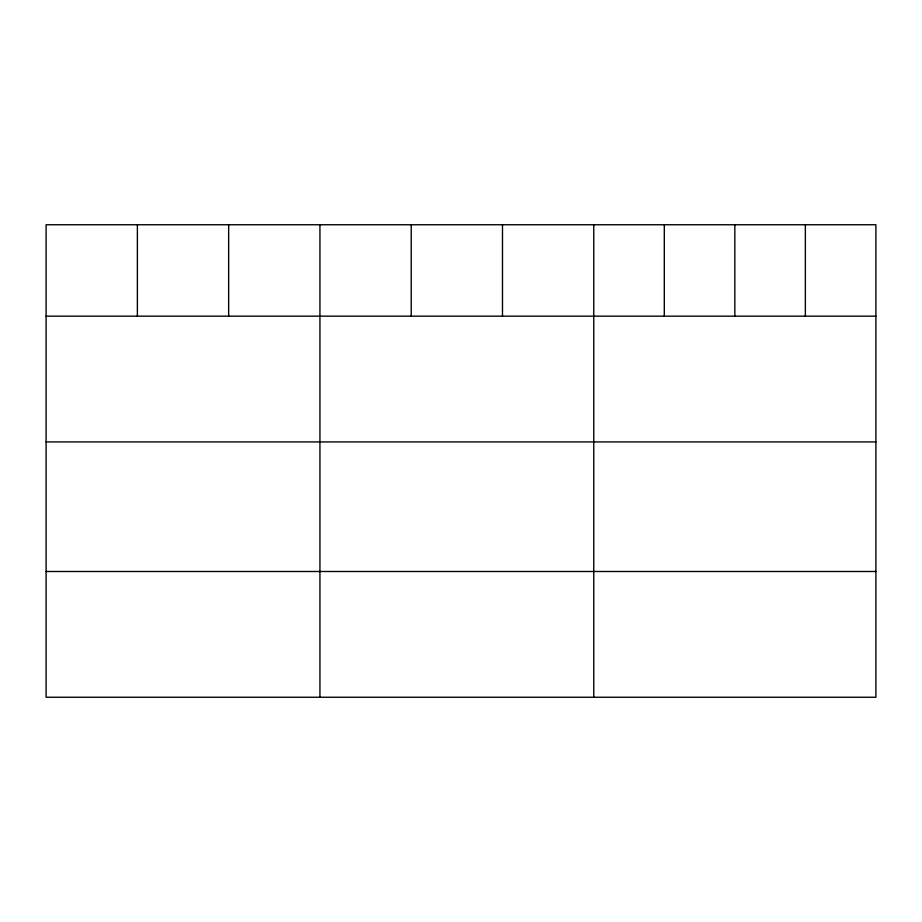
<?xml version="1.0" encoding="UTF-8"?>
<svg xmlns="http://www.w3.org/2000/svg" width="922" height="922" viewBox="0 0 922 922"><rect width="100%" height="100%" fill="white"/><g stroke="black" fill="none" stroke-linecap="round" stroke-linejoin="round"><path stroke-width="1.38" d="M875.9 316.165L875.9 697.251L46.1 697.251L46.1 224.749L875.9 224.749L875.9 316.165L46.1 316.165M46.1 441.926L875.9 441.926M46.1 571.49L875.9 571.49M805.367 224.749L805.367 316.165M734.834 224.749L734.834 316.165M664.301 224.749L664.301 316.165M593.768 224.749L593.768 697.251M502.49 224.749L502.49 316.165M411.212 224.749L411.212 316.165M319.934 224.749L319.934 697.251M228.656 224.749L228.656 316.165M137.378 224.749L137.378 316.165"/></g></svg>
